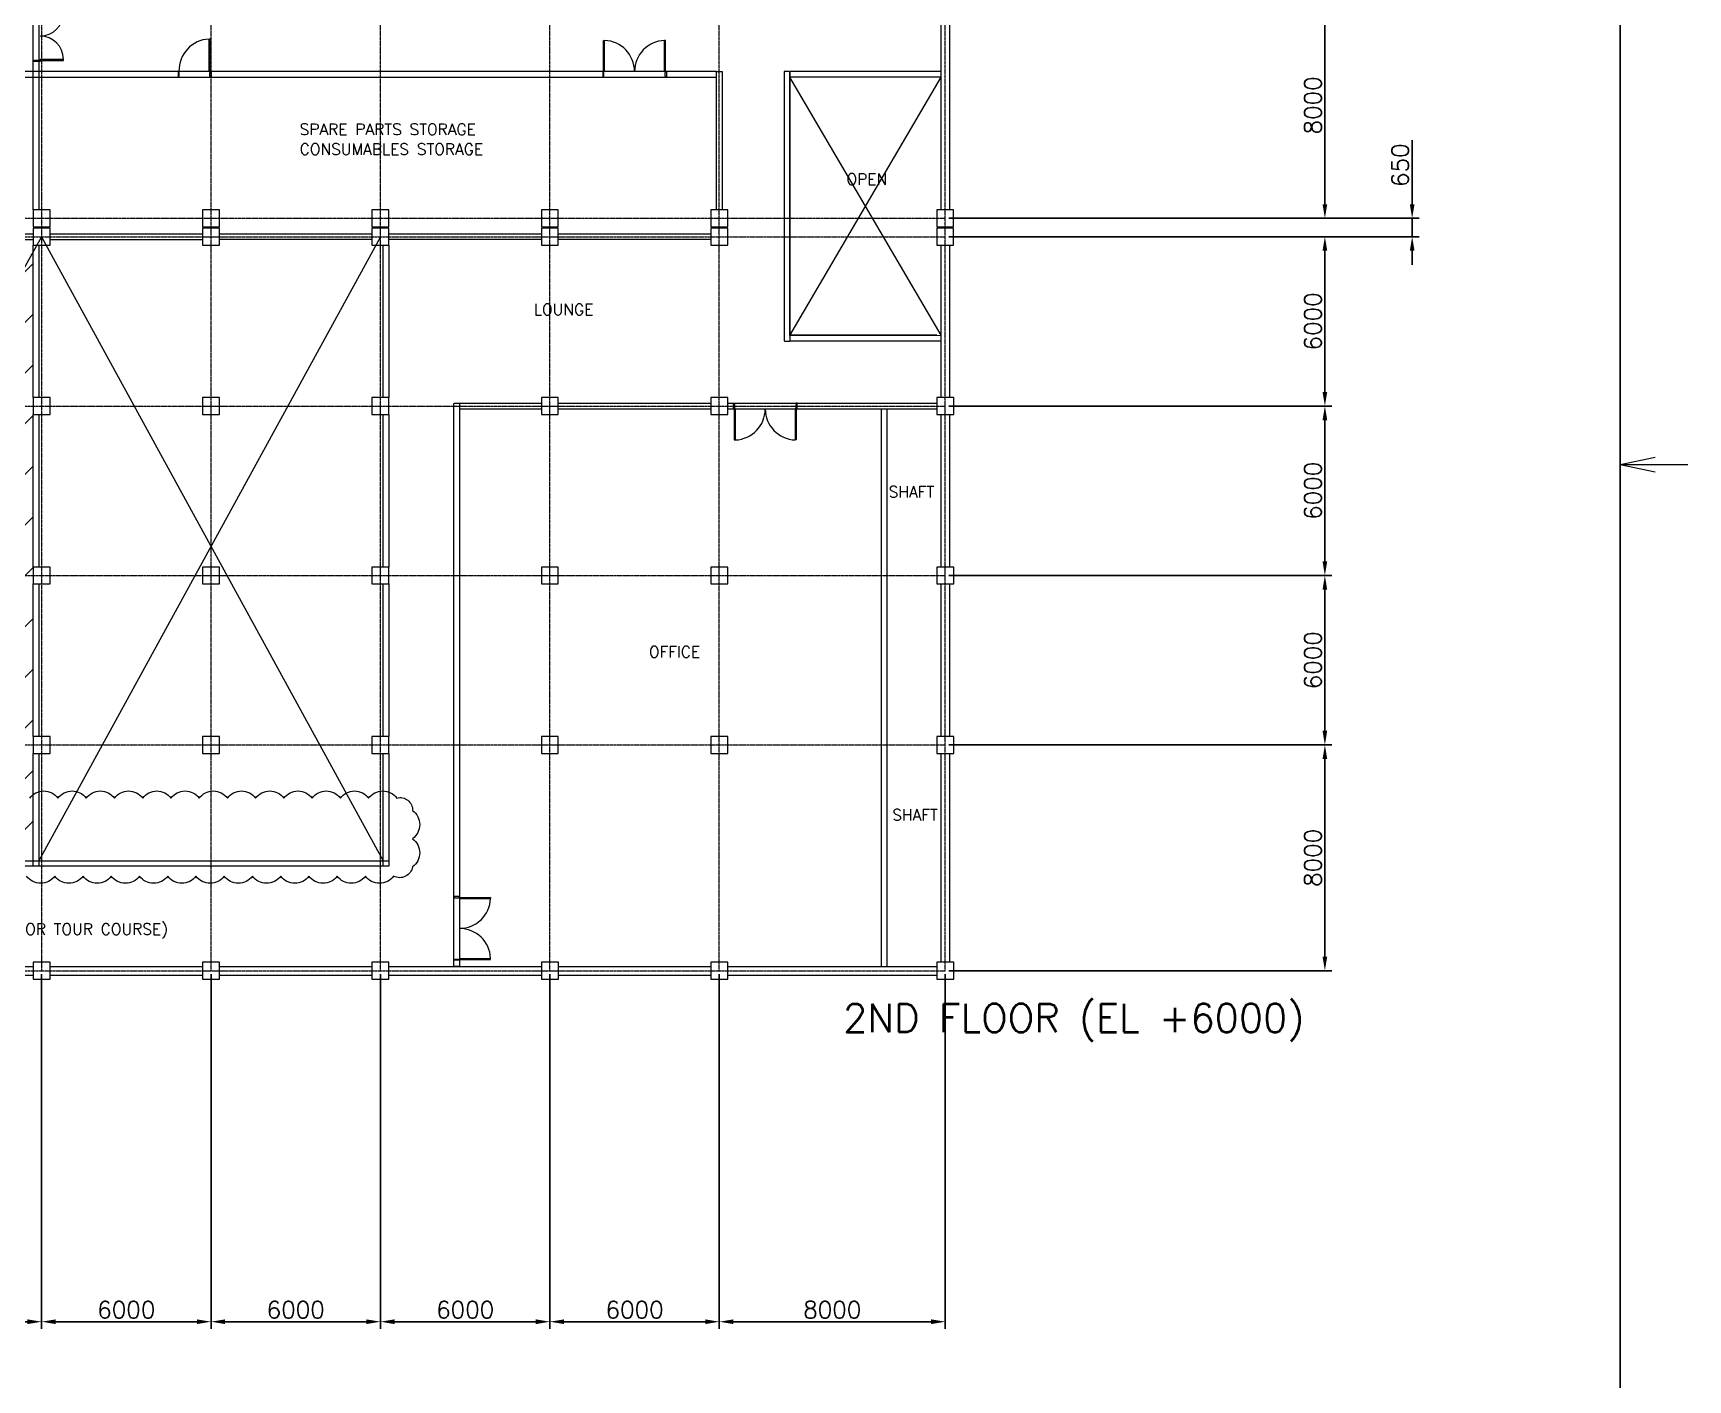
# Model space of a CAD drawing. Extents: x -59767 to 1106559, y -1290 to 1129522.
# Drawn here: x 662388 to 720988, y 391154 to 438853 of the extents above; entities that cross this region are included whole.
import ezdxf
from ezdxf.enums import TextEntityAlignment as Align

# ---------------------------------------------------------------- set-up
doc = ezdxf.new("R2010")
doc.units = 0
doc.linetypes.add('CENTER', pattern=[2, 1.25, -0.25, 0.25, -0.25])
doc.linetypes.add('HIDDEN', pattern=[0.375, 0.25, -0.125])
doc.layers.get('0').update_dxf_attribs({"linetype": 'CONTINUOUS', "lineweight": 9})
doc.layers.get('Defpoints').update_dxf_attribs({"linetype": 'CONTINUOUS', "lineweight": 9})
doc.layers.add('15', color=1, linetype='CONTINUOUS')
for name, color, linetype, lineweight in [('COLUMN', 2, 'CONTINUOUS', 9), ('DOOR', 4, 'CONTINUOUS', 9), ('DRY WALL', 254, 'HIDDEN', 9), ('TEXT', 3, 'CONTINUOUS', 9), ('WALL', 7, 'CONTINUOUS', 9), ('WALL_200', 3, 'CONTINUOUS', 9), ('WALL_300', 7, 'CONTINUOUS', 9), ('중간선', 5, 'CONTINUOUS', 9), ('중심선', 1, 'CENTER', 9), ('치수선', 6, 'CONTINUOUS', 9)]:
    doc.layers.add(name, color=color, linetype=linetype, lineweight=lineweight)
doc.styles.get("Standard").update_dxf_attribs({"font": 'romans.shx', "bigfont": 'whtgtxt.shx'})
doc.dimstyles.new('ISO-25', dxfattribs={"dimscale": 200, "dimtxt": 3, "dimasz": 2.5, "dimexe": 1.25, "dimexo": 0.625, "dimtad": 1, "dimdec": 0, "dimdsep": 46, "dimtxsty": 'Standard', "dimcen": 2.5, "dimadec": 0, "dimazin": 0, "dimtp": 0.1, "dimtm": 0.1, "dimtfac": 0.6, "dimtdec": 0, "dimtmove": 0, "dimatfit": 3, "dimfxl": 1, "dimtvp": 1, "dimtolj": 1, "dimarcsym": 0})

# ---------------------------------------------------------------- blocks, each defined once
blk = doc.blocks.new('column600')
at = {"layer": 'COLUMN', "linetype": 'Continuous'}
blk.add_lwpolyline([(-300, -300), (300, -300), (300, 300), (-300, 300)], close=True, dxfattribs=at)
blk = doc.blocks.new('*D584')
at = {"layer": 'Defpoints', "color": 0}
for p in [(656689, 405643), (662689, 405643), (662689, 393215)]:
    blk.add_point(p, dxfattribs=at)
at = {"layer": '치수선', "color": 0, "lineweight": -2}
for p, q in [((656689, 405518), (656689, 392965)), ((662689, 405518), (662689, 392965)), ((657189, 393215), (662189, 393215))]:
    blk.add_line(p, q, dxfattribs=at)
at = {"layer": '치수선', "color": 0}
for points in [[(657189, 393298), (657189, 393131), (656689, 393215)], [(662189, 393131), (662189, 393298), (662689, 393215)]]:
    blk.add_solid(points, dxfattribs=at)
at = {"layer": '치수선', "color": 0, "insert": (659689, 393640), "char_height": 600, "attachment_point": 5}
blk.add_mtext('\\A1;6000', dxfattribs=at)
blk = doc.blocks.new('*D585')
at = {"layer": 'Defpoints', "color": 0}
for p in [(662689, 405643), (668689, 405643), (668689, 393215)]:
    blk.add_point(p, dxfattribs=at)
at = {"layer": '치수선', "color": 0, "lineweight": -2}
for p, q in [((662689, 405518), (662689, 392965)), ((668689, 405518), (668689, 392965)), ((663189, 393215), (668189, 393215))]:
    blk.add_line(p, q, dxfattribs=at)
at = {"layer": '치수선', "color": 0}
for points in [[(663189, 393298), (663189, 393131), (662689, 393215)], [(668189, 393131), (668189, 393298), (668689, 393215)]]:
    blk.add_solid(points, dxfattribs=at)
at = {"layer": '치수선', "color": 0, "insert": (665689, 393640), "char_height": 600, "attachment_point": 5}
blk.add_mtext('\\A1;6000', dxfattribs=at)
blk = doc.blocks.new('*D586')
at = {"layer": 'Defpoints', "color": 0}
for p in [(668689, 405643), (674689, 405643), (674689, 393215)]:
    blk.add_point(p, dxfattribs=at)
at = {"layer": '치수선', "color": 0, "lineweight": -2}
for p, q in [((668689, 405518), (668689, 392965)), ((674689, 405518), (674689, 392965)), ((669189, 393215), (674189, 393215))]:
    blk.add_line(p, q, dxfattribs=at)
at = {"layer": '치수선', "color": 0}
for points in [[(669189, 393298), (669189, 393131), (668689, 393215)], [(674189, 393131), (674189, 393298), (674689, 393215)]]:
    blk.add_solid(points, dxfattribs=at)
at = {"layer": '치수선', "color": 0, "insert": (671689, 393640), "char_height": 600, "attachment_point": 5}
blk.add_mtext('\\A1;6000', dxfattribs=at)
blk = doc.blocks.new('*D587')
at = {"layer": 'Defpoints', "color": 0}
for p in [(674689, 405643), (680689, 405643), (680689, 393215)]:
    blk.add_point(p, dxfattribs=at)
at = {"layer": '치수선', "color": 0, "lineweight": -2}
for p, q in [((674689, 405518), (674689, 392965)), ((680689, 405518), (680689, 392965)), ((675189, 393215), (680189, 393215))]:
    blk.add_line(p, q, dxfattribs=at)
at = {"layer": '치수선', "color": 0}
for points in [[(675189, 393298), (675189, 393131), (674689, 393215)], [(680189, 393131), (680189, 393298), (680689, 393215)]]:
    blk.add_solid(points, dxfattribs=at)
at = {"layer": '치수선', "color": 0, "insert": (677689, 393640), "char_height": 600, "attachment_point": 5}
blk.add_mtext('\\A1;6000', dxfattribs=at)
blk = doc.blocks.new('*D588')
at = {"layer": 'Defpoints', "color": 0}
for p in [(680689, 405643), (686689, 405643), (686689, 393215)]:
    blk.add_point(p, dxfattribs=at)
at = {"layer": '치수선', "color": 0, "lineweight": -2}
for p, q in [((680689, 405518), (680689, 392965)), ((686689, 405518), (686689, 392965)), ((681189, 393215), (686189, 393215))]:
    blk.add_line(p, q, dxfattribs=at)
at = {"layer": '치수선', "color": 0}
for points in [[(681189, 393298), (681189, 393131), (680689, 393215)], [(686189, 393131), (686189, 393298), (686689, 393215)]]:
    blk.add_solid(points, dxfattribs=at)
at = {"layer": '치수선', "color": 0, "insert": (683689, 393640), "char_height": 600, "attachment_point": 5}
blk.add_mtext('\\A1;6000', dxfattribs=at)
blk = doc.blocks.new('*D589')
at = {"layer": 'Defpoints', "color": 0}
for p in [(686689, 405643), (694689, 405643), (694689, 393215)]:
    blk.add_point(p, dxfattribs=at)
at = {"layer": '치수선', "color": 0, "lineweight": -2}
for p, q in [((686689, 405518), (686689, 392965)), ((694689, 405518), (694689, 392965)), ((687189, 393215), (694189, 393215))]:
    blk.add_line(p, q, dxfattribs=at)
at = {"layer": '치수선', "color": 0}
for points in [[(687189, 393298), (687189, 393131), (686689, 393215)], [(694189, 393131), (694189, 393298), (694689, 393215)]]:
    blk.add_solid(points, dxfattribs=at)
at = {"layer": '치수선', "color": 0, "insert": (690689, 393640), "char_height": 600, "attachment_point": 5}
blk.add_mtext('\\A1;8000', dxfattribs=at)
blk = doc.blocks.new('*D590')
at = {"layer": 'Defpoints', "color": 0}
for p in [(694689, 413643), (708133, 413643), (694689, 405643)]:
    blk.add_point(p, dxfattribs=at)
at = {"layer": '치수선', "color": 0, "lineweight": -2}
for p, q in [((694814, 413643), (708383, 413643)), ((708133, 406143), (708133, 413143)), ((694814, 405643), (708383, 405643))]:
    blk.add_line(p, q, dxfattribs=at)
at = {"layer": '치수선', "color": 0}
for points in [[(708216, 413143), (708050, 413143), (708133, 413643)], [(708050, 406143), (708216, 406143), (708133, 405643)]]:
    blk.add_solid(points, dxfattribs=at)
at = {"layer": '치수선', "color": 0, "insert": (707708, 409643), "char_height": 600, "attachment_point": 5, "rotation": 90}
blk.add_mtext('\\A1;8000', dxfattribs=at)
blk = doc.blocks.new('*D591')
at = {"layer": 'Defpoints', "color": 0}
for p in [(694689, 419643), (694689, 413643), (708133, 413643)]:
    blk.add_point(p, dxfattribs=at)
at = {"layer": '치수선', "color": 0, "lineweight": -2}
for p, q in [((694814, 419643), (708383, 419643)), ((708133, 419143), (708133, 414143)), ((694814, 413643), (708383, 413643))]:
    blk.add_line(p, q, dxfattribs=at)
at = {"layer": '치수선', "color": 0}
for points in [[(708216, 419143), (708050, 419143), (708133, 419643)], [(708050, 414143), (708216, 414143), (708133, 413643)]]:
    blk.add_solid(points, dxfattribs=at)
at = {"layer": '치수선', "color": 0, "insert": (707708, 416643), "char_height": 600, "attachment_point": 5, "rotation": 90}
blk.add_mtext('\\A1;6000', dxfattribs=at)
blk = doc.blocks.new('*D592')
at = {"layer": 'Defpoints', "color": 0}
for p in [(694689, 425643), (708133, 425643), (694689, 419643)]:
    blk.add_point(p, dxfattribs=at)
at = {"layer": '치수선', "color": 0, "lineweight": -2}
for p, q in [((694814, 425643), (708383, 425643)), ((708133, 420143), (708133, 425143)), ((694814, 419643), (708383, 419643))]:
    blk.add_line(p, q, dxfattribs=at)
at = {"layer": '치수선', "color": 0}
for points in [[(708216, 425143), (708050, 425143), (708133, 425643)], [(708050, 420143), (708216, 420143), (708133, 419643)]]:
    blk.add_solid(points, dxfattribs=at)
at = {"layer": '치수선', "color": 0, "insert": (707708, 422643), "char_height": 600, "attachment_point": 5, "rotation": 90}
blk.add_mtext('\\A1;6000', dxfattribs=at)
blk = doc.blocks.new('*D595')
at = {"layer": 'Defpoints', "color": 0}
for p in [(694689, 431643), (694689, 425643), (708133, 425643)]:
    blk.add_point(p, dxfattribs=at)
at = {"layer": '치수선', "color": 0, "lineweight": -2}
for p, q in [((694814, 431643), (708383, 431643)), ((708133, 431143), (708133, 426143)), ((694814, 425643), (708383, 425643))]:
    blk.add_line(p, q, dxfattribs=at)
at = {"layer": '치수선', "color": 0}
for points in [[(708216, 431143), (708050, 431143), (708133, 431643)], [(708050, 426143), (708216, 426143), (708133, 425643)]]:
    blk.add_solid(points, dxfattribs=at)
at = {"layer": '치수선', "color": 0, "insert": (707708, 428643), "char_height": 600, "attachment_point": 5, "rotation": 90}
blk.add_mtext('\\A1;6000', dxfattribs=at)
blk = doc.blocks.new('*D596')
at = {"layer": 'Defpoints', "color": 0}
for p in [(694689, 440293), (694689, 432293), (708133, 432293)]:
    blk.add_point(p, dxfattribs=at)
at = {"layer": '치수선', "color": 0, "lineweight": -2}
for p, q in [((694814, 440293), (708383, 440293)), ((708133, 439793), (708133, 432793)), ((694814, 432293), (708383, 432293))]:
    blk.add_line(p, q, dxfattribs=at)
at = {"layer": '치수선', "color": 0}
for points in [[(708216, 439793), (708050, 439793), (708133, 440293)], [(708050, 432793), (708216, 432793), (708133, 432293)]]:
    blk.add_solid(points, dxfattribs=at)
at = {"layer": '치수선', "color": 0, "insert": (707708, 436293), "char_height": 600, "attachment_point": 5, "rotation": 90}
blk.add_mtext('\\A1;8000', dxfattribs=at)
blk = doc.blocks.new('*D599')
at = {"layer": 'Defpoints', "color": 0}
for p in [(694689, 432293), (711224, 432293), (694689, 431643)]:
    blk.add_point(p, dxfattribs=at)
at = {"layer": '치수선', "color": 0, "lineweight": -2}
for p, q in [((711224, 432793), (711224, 435055)), ((694814, 432293), (711474, 432293)), ((711224, 431643), (711224, 432293)), ((694814, 431643), (711474, 431643)), ((711224, 431143), (711224, 430643))]:
    blk.add_line(p, q, dxfattribs=at)
at = {"layer": '치수선', "color": 0}
for points in [[(711140, 432793), (711307, 432793), (711224, 432293)], [(711307, 431143), (711140, 431143), (711224, 431643)]]:
    blk.add_solid(points, dxfattribs=at)
at = {"layer": '치수선', "color": 0, "insert": (710799, 434174), "char_height": 600, "attachment_point": 5, "rotation": 90}
blk.add_mtext('\\A1;650', dxfattribs=at)
blk = doc.blocks.new('DOOR1800')
at = {"layer": 'DOOR', "color": 7}
for points in [[(35, 950), (35, 125), (75, 125), (75, 950), (35, 950)], [(1725, 950), (1725, 125), (1765, 125), (1765, 950), (1725, 950)]]:
    blk.add_lwpolyline(points, dxfattribs=at)
for points in [[(0, 125), (0, -125), (35, -125), (35, -75), (50, -75), (50, 75), (35, 75), (35, 125)], [(1800, 125), (1800, -125), (1765, -125), (1765, -75), (1750, -75), (1750, 75), (1765, 75), (1765, 125)]]:
    blk.add_lwpolyline(points, close=True, dxfattribs=at)
for centre, start, end in [((75, 125), 0, 90), ((1725, 125), 90, 180)]:
    blk.add_arc(centre, 825, start, end, dxfattribs=at)

msp = doc.modelspace()

# ---------------------------------------------------------------- hatches: boundary and pattern name
at = {"layer": '중간선'}
h = msp.add_hatch(dxfattribs=at)
h.set_pattern_fill('ANSI31', color=170, scale=400)
h.paths.add_polyline_path([(650688.6, 430479.6), (650688.6, 431342.8), (650988.6, 431342.8), (650988.6, 431542.9), (656388.6, 431542.9), (656388.6, 431342.8), (656688.6, 431342.8), (656688.6, 425642.8), (653391.4, 425642.8)])
h.paths.add_polyline_path([(656688.6, 420906), (659335.7, 425642.8), (662388.1, 425642.8), (662388.1, 425342.8), (662388.1, 419942.8), (662388.1, 419642.8), (656744.2, 419642.8), (656688.6, 419742.4)])
h.paths.add_polyline_path([(650688.6, 419942.8), (650688.6, 425342.8), (650988.6, 425342.8), (650988.6, 425642.8), (653391.4, 425642.8), (656363.5, 420324.2), (655982.7, 419642.8), (650988.6, 419642.8), (650988.6, 419942.8), (650688.6, 419942.8)])
h.paths.add_polyline_path([(660097, 413642.8), (662388.1, 413642.8), (662388.1, 413942.8), (662388.1, 419342.8), (662388.1, 419642.8), (656744.2, 419642.8)])
h.paths.add_polyline_path([(656688.6, 425642.8), (656688.6, 431342.8), (656988.6, 431342.8), (656988.6, 431542.9), (662388.6, 431542.9), (662388.6, 431342.8), (662388.6, 431106), (659335.7, 425642.8), (656688.6, 425642.8)])
h.paths.add_polyline_path([(650688.6, 419342.8), (650988.6, 419342.8), (650988.6, 419642.8), (655982.7, 419642.8), (652629.8, 413642.8), (650988.6, 413642.8), (650988.6, 413942.8), (650688.6, 413942.8)])
h.paths.add_polyline_path([(655982.7, 419642.8), (656688.6, 419642.8), (656688.6, 413642.8), (652629.8, 413642.8)])
h.paths.add_polyline_path([(656688.6, 419642.8), (656744.2, 419642.8), (660097, 413642.8), (656688.6, 413642.8)])
h.paths.add_polyline_path([(653391.4, 425642.8), (656688.6, 425642.8), (656688.6, 420906), (656363.5, 420324.2)])
h.paths.add_polyline_path([(662388.1, 425642.8), (662388.6, 425942.8), (662388.6, 431106), (659335.7, 425642.8), (662388.1, 425642.8)])
h.paths.add_polyline_path([(650688.6, 410169.2), (651717.5, 412010.3, -0.2580796), (652269.3, 411762.4, -0.5), (653269.3, 411762.4, -0.5), (654269.3, 411762.4, -0.5), (655269.3, 411762.4, -0.5), (656269.3, 411762.4, -0.2021582), (656688.6, 412007.2), (656688.6, 409542.8), (650688.6, 409542.8)])
h.paths.add_polyline_path([(656688.6, 409542.8), (656688.6, 412007.2, -0.2705), (657269.3, 411762.4, -0.5), (658269.3, 411762.4, -0.5), (659269.3, 411762.4, -0.5), (660269.3, 411762.4, -0.3598263), (661043.6, 411949), (662388.1, 409542.8)])
h.paths.add_polyline_path([(650688.6, 430479.6), (653391.4, 425642.8), (650988.6, 425642.8), (650988.6, 425942.8), (650688.6, 425942.8)])
h.paths.add_polyline_path([(656688.6, 420906), (659335.7, 425642.8), (656688.6, 425642.8)])
h.paths.add_polyline_path([(652629.8, 413642.8), (656688.6, 413642.8), (656688.6, 412007.2, 0.2021582), (656269.3, 411762.4, 0.5), (655269.3, 411762.4, 0.5), (654269.3, 411762.4, 0.5), (653269.3, 411762.4, 0.5), (652269.3, 411762.4, 0.2580796), (651717.5, 412010.3)])
h.paths.add_polyline_path([(656688.6, 413642.8), (660097, 413642.8), (661043.6, 411949, 0.3598263), (660269.3, 411762.4, 0.5), (659269.3, 411762.4, 0.5), (658269.3, 411762.4, 0.5), (657269.3, 411762.4, 0.2705), (656688.6, 412007.2), (656688.6, 413642.8)])
h.paths.add_polyline_path([(661043.6, 411949, -0.1188), (661269.3, 411762.4, -0.5), (662269.3, 411762.4, -0.0679662), (662388.1, 411882.8), (662388.1, 413342.8), (662388.1, 413642.8), (660097, 413642.8)])
h.paths.add_polyline_path([(650688.6, 412007.2), (650688.6, 413342.8), (650988.6, 413342.8), (650988.6, 413642.8), (652629.8, 413642.8), (651717.5, 412010.3, 0.2142709), (651269.3, 411762.4, 0.2705)])
h.paths.add_polyline_path([(662388.1, 409542.8), (662388.1, 411882.8, 0.0679662), (662269.3, 411762.4, 0.5), (661269.3, 411762.4, 0.1188), (661043.6, 411949), (662388.1, 409542.8)])
h.paths.add_polyline_path([(650688.6, 410169.2), (651717.5, 412010.3, 0.2142709), (651269.3, 411762.4, 0.2705), (650688.6, 412007.2)])
h.paths.add_polyline_path([(655982.7, 419642.8), (656363.5, 420324.2), (656688.6, 419742.4), (656688.6, 419642.8), (655982.7, 419642.8)])
h.paths.add_polyline_path([(656744.2, 419642.8), (656688.6, 419742.4), (656688.6, 419642.8)])

# ---------------------------------------------------------------- linework, layer by layer
at = {"linetype": 'Continuous'}
for q in [(719831.1, 423830.6), (719831.1, 423313.1)]:
    msp.add_line((718584.9, 423571.8), q, dxfattribs=at)
msp.add_line((718584.9, 423571.8), (720988.3, 423571.8))
at = {"layer": '15'}
msp.add_line((718584.9, 362483.8), (718584.9, 484710.3), dxfattribs=at)
at = {"layer": 'DRY WALL', "linetype": 'HIDDEN', "lineweight": 9, "ltscale": 0.5}
for p, q in [((688988.6, 437492.8), (688988.6, 427945.8)), ((689188.6, 437492.8), (688988.6, 437492.8)), ((689188.6, 428148.4), (689188.6, 437492.8)), ((694544.2, 437492.8, -1), (689188.6, 437492.8, 0)), ((689188.6, 437492.8), (689188.6, 427945.8)), ((694544.2, 437292.8, -1), (689188.6, 437292.8, 0)), ((688988.6, 427945.8), (689188.6, 427945.8)), ((694390, 428148.7, -1), (689188.6, 428148.7)), ((694541.3, 427945.8, -1), (689188.6, 427945.8)), ((677487.6, 425742.8), (680387.3, 425742.8)), ((677487.6, 425542.8), (680387.3, 425542.8))]:
    msp.add_line(p, q, dxfattribs=at)
for points in [[(602038.6, 437292.8), (686590, 437292.8), (686590, 437492.8), (602038.6, 437492.8)], [(677487.6, 425742.8), (677487.6, 405792.8), (677287.6, 405792.8), (677287.6, 425742.8)]]:
    msp.add_lwpolyline(points, close=True, dxfattribs=at)
at = {"layer": 'WALL', "color": 0}
for p, q in [((668620.6, 437492.8), (668620.6, 438642.8)), ((668660.6, 438642.8), (668620.6, 438642.8)), ((668660.6, 437492.8), (668660.6, 438642.8)), ((682587.3, 437492.8), (682587.3, 438592.8)), ((682587.3, 438592.8), (682627.3, 438592.8)), ((682627.3, 437492.8), (682627.3, 438592.8)), ((684747.3, 437492.8), (684747.3, 438592.8)), ((684787.3, 438592.8), (684747.3, 438592.8)), ((684787.3, 437492.8), (684787.3, 438592.8)), ((667525.6, 437472.8), (667525.6, 437312.8)), ((668660.6, 437492.8), (668620.6, 437492.8)), ((668688.6, 437472.8), (668688.6, 437312.8)), ((682559.3, 437472.8), (682559.3, 437312.8)), ((682627.3, 437492.8), (682587.3, 437492.8)), ((684787.3, 437492.8), (684747.3, 437492.8)), ((684815.3, 437472.8), (684815.3, 437312.8)), ((687187.5, 425562.8), (687187.5, 425722.8)), ((687215.5, 425542.8), (687215.5, 424442.8)), ((687255.5, 425542.8), (687215.5, 425542.8)), ((687255.5, 425542.8), (687255.5, 424442.8)), ((689375.5, 425542.8), (689375.5, 424442.8)), ((689415.5, 425542.8), (689375.5, 425542.8)), ((689415.5, 425542.8), (689415.5, 424442.8)), ((689443.5, 425562.8), (689443.5, 425722.8)), ((687215.5, 424442.8), (687255.5, 424442.8)), ((689415.5, 424442.8), (689375.5, 424442.8)), ((677467.6, 408271), (677307.6, 408271)), ((677487.6, 408243), (678587.6, 408243)), ((677487.6, 408243), (677487.6, 408203)), ((677487.6, 408203), (678587.6, 408203)), ((678587.6, 408243), (678587.6, 408203)), ((677467.6, 406015), (677307.6, 406015)), ((677487.6, 406083), (678587.6, 406083)), ((677487.6, 406083), (677487.6, 406043)), ((677487.6, 406043), (678587.6, 406043)), ((678587.6, 406043), (678587.6, 406083))]:
    msp.add_line(p, q, dxfattribs=at)
for points in [[(667525.6, 437492.8), (667525.6, 437292.8), (667553.6, 437292.8), (667553.6, 437332.8), (667565.6, 437332.8), (667565.6, 437452.8), (667553.6, 437452.8), (667553.6, 437492.8)], [(668688.6, 437492.8), (668688.6, 437292.8), (668660.6, 437292.8), (668660.6, 437332.8), (668648.6, 437332.8), (668648.6, 437452.8), (668660.6, 437452.8), (668660.6, 437492.8)], [(682559.3, 437492.8), (682559.3, 437292.8), (682587.3, 437292.8), (682587.3, 437332.8), (682599.3, 437332.8), (682599.3, 437452.8), (682587.3, 437452.8), (682587.3, 437492.8)], [(684815.3, 437492.8), (684815.3, 437292.8), (684787.3, 437292.8), (684787.3, 437332.8), (684775.3, 437332.8), (684775.3, 437452.8), (684787.3, 437452.8), (684787.3, 437492.8)], [(687187.5, 425542.8), (687187.5, 425742.8), (687215.5, 425742.8), (687215.5, 425702.8), (687227.5, 425702.8), (687227.5, 425582.8), (687215.5, 425582.8), (687215.5, 425542.8)], [(689443.5, 425542.8), (689443.5, 425742.8), (689415.5, 425742.8), (689415.5, 425702.8), (689403.5, 425702.8), (689403.5, 425582.8), (689415.5, 425582.8), (689415.5, 425542.8)], [(677487.6, 408271), (677287.6, 408271), (677287.6, 408243), (677327.6, 408243), (677327.6, 408231), (677447.6, 408231), (677447.6, 408243), (677487.6, 408243)], [(677487.6, 406015), (677287.6, 406015), (677287.6, 406043), (677327.6, 406043), (677327.6, 406055), (677447.6, 406055), (677447.6, 406043), (677487.6, 406043)]]:
    msp.add_lwpolyline(points, close=True, dxfattribs=at)
for centre, radius, start, end in [((668666.6, 437529.5), 1113.6, 92.365258, 181.886658), ((682587.3, 437492.8), 1100, 0, 87.916058), ((684787.3, 437492.8), 1100, 92.083942, 180), ((687215.5, 425542.8), 1100, 272.083942, 0), ((689415.5, 425542.8), 1100, 180, 267.916058), ((677487.6, 408243), 1100, 270, 357.916058), ((677487.6, 406043), 1100, 2.083942, 90)]:
    msp.add_arc(centre, radius, start, end, dxfattribs=at)
at = {"layer": 'WALL_200', "ltscale": 0.5}
for p, q in [((656988.6, 431742.9), (662388.6, 431742.9)), ((656988.6, 431542.9), (662388.6, 431542.9)), ((662988.6, 431742.9), (668388.6, 431742.9)), ((662988.6, 431544.7), (668388.6, 431542.9)), ((689188.6, 428148.4), (694541.3, 428148.7)), ((680987.5, 425742.8), (686387.3, 425742.8)), ((680987.5, 425542.8), (686387.3, 425542.8)), ((686987.5, 425742.8), (694387.3, 425742.8)), ((686987.5, 425542.8), (694387.3, 425542.8)), ((692435.7, 405792.8), (692435.7, 425542.8)), ((692635.7, 405792.8), (692635.7, 425542.8))]:
    msp.add_line(p, q, dxfattribs=at)
for points in [[(662588.6, 439992.8), (662588.6, 432592.8), (662388.6, 432592.8), (662388.6, 439992.8)], [(686788.6, 437492.8), (686790, 432592.8), (686590, 432592.8), (686588.6, 437492.8)], [(662588.6, 431342.8), (662588.6, 425942.8), (662388.6, 425942.8), (662388.6, 431342.8)], [(668988.6, 431742.8), (674388.6, 431742.8), (674388.6, 431542.8), (668988.6, 431542.8)], [(674988.1, 431342.8), (674988.1, 425942.8), (674788.1, 425942.8), (674788.1, 431342.8)], [(674987.3, 431742.8), (680387.3, 431742.8), (680387.3, 431542.8), (674987.3, 431542.8)], [(680987.3, 431742.8), (686387.3, 431742.8), (686387.3, 431542.8), (680987.3, 431542.8)], [(662588.1, 425342.8), (662588.1, 419942.8), (662388.1, 419942.8), (662388.1, 425342.8)], [(674987.6, 425342.4), (674987.6, 419942.5), (674787.6, 419942.5), (674787.6, 425342.4)], [(662588.1, 419342.8), (662588.1, 413942.8), (662388.1, 413942.8), (662388.1, 419342.8)], [(674987.6, 419342.8), (674987.6, 413942.8), (674787.6, 413942.8), (674787.6, 419342.8)], [(662588.1, 413342.8), (662588.1, 409342.8), (662388.1, 409342.8), (662388.1, 413342.8)], [(674987.6, 413343.2), (674987.6, 409342.9), (674787.6, 409342.9), (674787.6, 413343.2)], [(650338.6, 409542.8), (674987.6, 409542.9), (674987.6, 409342.9), (650338.6, 409342.8)]]:
    msp.add_lwpolyline(points, close=True, dxfattribs=at)
at = {"layer": 'WALL_300', "linetype": 'Continuous', "lineweight": 9}
for p, q in [((694544.5, 432592.8), (694544.1, 439992.8)), ((694837.9, 439992.8), (694837.8, 432592.8)), ((694541.4, 425942.8), (694541.2, 431342.8)), ((694837.4, 431342.8), (694837.4, 425942.8)), ((694541.4, 419942.8), (694541.2, 425342.8)), ((694837.4, 425342.8), (694837.4, 419942.8)), ((694542, 413942.8), (694541.7, 419342.8)), ((694838, 419342.8), (694837.9, 413942.8)), ((694542.2, 405942.8), (694542, 413342.8)), ((694837.9, 413342.8), (694837.9, 405942.8)), ((694542.2, 405942.8), (694542.2, 411192.8)), ((656988.1, 405792.8), (662388.1, 405792.8)), ((662988.1, 405792.8), (668388.1, 405792.8)), ((668988.1, 405792.8), (674388.1, 405792.8)), ((674388.1, 405792.8), (674388.1, 405792.8)), ((674988.1, 405792.8), (680388.6, 405792.8)), ((680988.1, 405792.8), (686388.6, 405792.8)), ((686988.1, 405792.8), (694388.1, 405792.8)), ((656988.1, 405492.8), (662388.1, 405492.8)), ((662988.1, 405492.8), (668388.1, 405492.8)), ((668988.1, 405492.8), (674388.1, 405492.8)), ((674388.1, 405492.8), (674388.1, 405492.8)), ((674988.1, 405492.8), (680388.6, 405492.8)), ((680988.1, 405492.8), (686388.6, 405492.8)), ((686988.1, 405492.8), (694388.1, 405492.8))]:
    msp.add_line(p, q, dxfattribs=at)
at = {"layer": '중간선'}
for p, q in [((662688.6, 431642.8), (650338.6, 409542.8)), ((674688.6, 431642.8), (662588.1, 409542.8)), ((662688.6, 431642.8), (674787.6, 409542.9))]:
    msp.add_line(p, q, dxfattribs=at)
at = {"layer": '중간선', "color": 10}
msp.add_lwpolyline([(662269.3, 411762.4, -0.5), (663269.3, 411762.4, -0.5), (664269.3, 411762.4, -0.5), (665269.3, 411762.4, -0.5), (666269.3, 411762.4, -0.5), (667269.3, 411762.4, -0.5), (668269.3, 411762.4, -0.5), (669269.3, 411762.4, -0.5), (670269.3, 411762.4, -0.5), (671269.3, 411762.4, -0.5), (672269.3, 411762.4, -0.5), (673269.3, 411762.4, -0.5), (674269.3, 411762.4, -0.5), (675269.3, 411762.4, -0.5), (675827.8, 411320.9, -0.5), (675827.8, 410320.9, -0.5), (675827.8, 409320.9, -0.5), (675156.3, 408992.4, -0.5), (674156.3, 408992.4, -0.5), (673156.3, 408992.4, -0.5), (672156.3, 408992.4, -0.5), (671156.3, 408992.4, -0.5), (670156.3, 408992.4, -0.5), (669156.3, 408992.4, -0.5), (668156.3, 408992.4, -0.5), (667156.3, 408992.4, -0.5), (666156.3, 408992.4, -0.5), (665156.3, 408992.4, -0.5), (664156.3, 408992.4, -0.5), (663156.3, 408992.4, -0.5), (662156.3, 408992.4, -0.5)], format="xyb", dxfattribs=at)
at = {"layer": '중심선'}
for p, q in [((662688.6, 469140.2), (662688.6, 405642.8)), ((668688.6, 405642.8), (668688.6, 469140.2)), ((674688.6, 405642.8), (674688.6, 469140.2)), ((680688.6, 405642.8), (680688.6, 469140.2)), ((686688.6, 405642.8), (686688.6, 469140.2)), ((694688.6, 405642.8), (694688.6, 469140.2)), ((602038.6, 432292.8), (694688.6, 432292.8)), ((568388.1, 431642.8), (694688.6, 431642.8)), ((568388.1, 425642.8), (694688.6, 425642.8)), ((568388.1, 419642.8), (694688.6, 419642.8)), ((568388.1, 413642.8), (694688.6, 413642.8)), ((568388.1, 405642.8), (694688.6, 405642.8))]:
    msp.add_line(p, q, dxfattribs=at)
at = {"layer": '치수선'}
for p, q in [((694541.3, 428148.7), (689188.6, 437292.8, 0)), ((689188.6, 428148.4), (694544.2, 437292.8, -1))]:
    msp.add_line(p, q, dxfattribs=at)

# ---------------------------------------------------------------- block references
at = {"layer": 'COLUMN', "linetype": 'Continuous'}
for p in [(662688.6, 432292.8), (668688.6, 432292.8), (674688.1, 432292.8), (680687.3, 432292.8), (686687.3, 432292.8), (694687.3, 432292.8), (662688.6, 431642.8), (668688.6, 431642.8), (674688.1, 431642.8), (680687.3, 431642.8), (680687.3, 431642.8), (686687.3, 431642.8), (694687.3, 431642.8), (662688.1, 425642.8), (668687.6, 425642.8), (674687.6, 425642.8), (680687.5, 425642.8), (686687.5, 425642.8), (694687.5, 425642.8), (662688.1, 419642.8), (668687.6, 419642.5), (674687.6, 419642.5), (680687, 419642.8), (686687, 419642.8), (694688.6, 419642.8), (662688.1, 413642.8), (668687.6, 413642.8), (674687.6, 413642.8), (680687.6, 413642.8), (686687.6, 413642.8), (694687.6, 413642.8), (662688.1, 405642.8), (668688.1, 405643.2), (674688.1, 405643.2), (680688.1, 405642.8), (686688.1, 405642.8), (694688.1, 405642.8)]:
    msp.add_blockref('column600', p, dxfattribs=at)
at = {"layer": 'DOOR', "rotation": 270}
msp.add_blockref('DOOR1800', (662513.6, 439648.1), dxfattribs=at)

# ---------------------------------------------------------------- texts
at = {"layer": 'TEXT', "lineweight": 9}
for s, p in [('SPARE PARTS STORAGE', (671827.1, 435124.6)), ('CONSUMABLES STORAGE', (671827.1, 434423.5)), ('OPEN', (691193.3, 433355.5)), ('OFFICE', (684196, 416621.1)), ('CORRIDOR(VISITOR TOUR COURSE)', (657975.1, 406799.9))]:
    msp.add_text(s, height=400, dxfattribs=at).set_placement(p, align=Align.BOTTOM_LEFT)
for s, p in [('LOUNGE', (680119.4, 428861.6)), ('SHAFT', (692685.1, 422408.4)), ('SHAFT', (692812.6, 410965.2))]:
    msp.add_text(s, height=400, dxfattribs=at).set_placement(p)
at = {"layer": 'TEXT'}
msp.add_text('2ND FLOOR (EL +6000)', height=1000, dxfattribs=at).set_placement((699236.4, 403902), align=Align.MIDDLE)

# ---------------------------------------------------------------- dimensions: what is measured, and where the dimension line sits
at = {"layer": '치수선'}
for base, p1, p2, picture, middle in [((708132.8, 432292.8), (694688.6, 440292.8), (694688.6, 432292.8), '*D596', (707707.8, 436292.8)), ((711223.7, 432292.8), (694688.6, 431642.8), (694688.6, 432292.8), '*D599', (710798.7, 434173.8)), ((708132.8, 425642.8), (694688.6, 431642.8), (694688.6, 425642.8), '*D595', (707707.8, 428642.8)), ((708132.8, 425642.8), (694688.6, 419642.8), (694688.6, 425642.8), '*D592', (707707.8, 422642.8)), ((708132.8, 413642.8), (694688.6, 419642.8), (694688.6, 413642.8), '*D591', (707707.8, 416642.8)), ((708132.8, 413642.8), (694688.6, 405642.8), (694688.6, 413642.8), '*D590', (707707.8, 409642.8))]:
    dim = msp.add_linear_dim(base=base, p1=p1, p2=p2, angle=90, dimstyle='ISO-25', dxfattribs=at)
    dim.commit()
    dim.dimension.update_dxf_attribs({"geometry": picture, "text_midpoint": middle})
for base, p1, p2, picture, middle in [((662688.6, 393214.7), (656688.6, 405642.8), (662688.6, 405642.8), '*D584', (659688.6, 393639.7)), ((668688.6, 393214.7), (662688.6, 405642.8), (668688.6, 405642.8), '*D585', (665688.6, 393639.7)), ((674688.6, 393214.7), (668688.6, 405642.8), (674688.6, 405642.8), '*D586', (671688.6, 393639.7)), ((680688.6, 393214.7), (674688.6, 405642.8), (680688.6, 405642.8), '*D587', (677688.6, 393639.7)), ((686688.6, 393214.7), (680688.6, 405642.8), (686688.6, 405642.8), '*D588', (683688.6, 393639.7)), ((694688.6, 393214.7), (686688.6, 405642.8), (694688.6, 405642.8), '*D589', (690688.6, 393639.7))]:
    dim = msp.add_linear_dim(base=base, p1=p1, p2=p2, dimstyle='ISO-25', dxfattribs=at)
    dim.commit()
    dim.dimension.update_dxf_attribs({"geometry": picture, "text_midpoint": middle})

doc.saveas('drawing.dxf')
